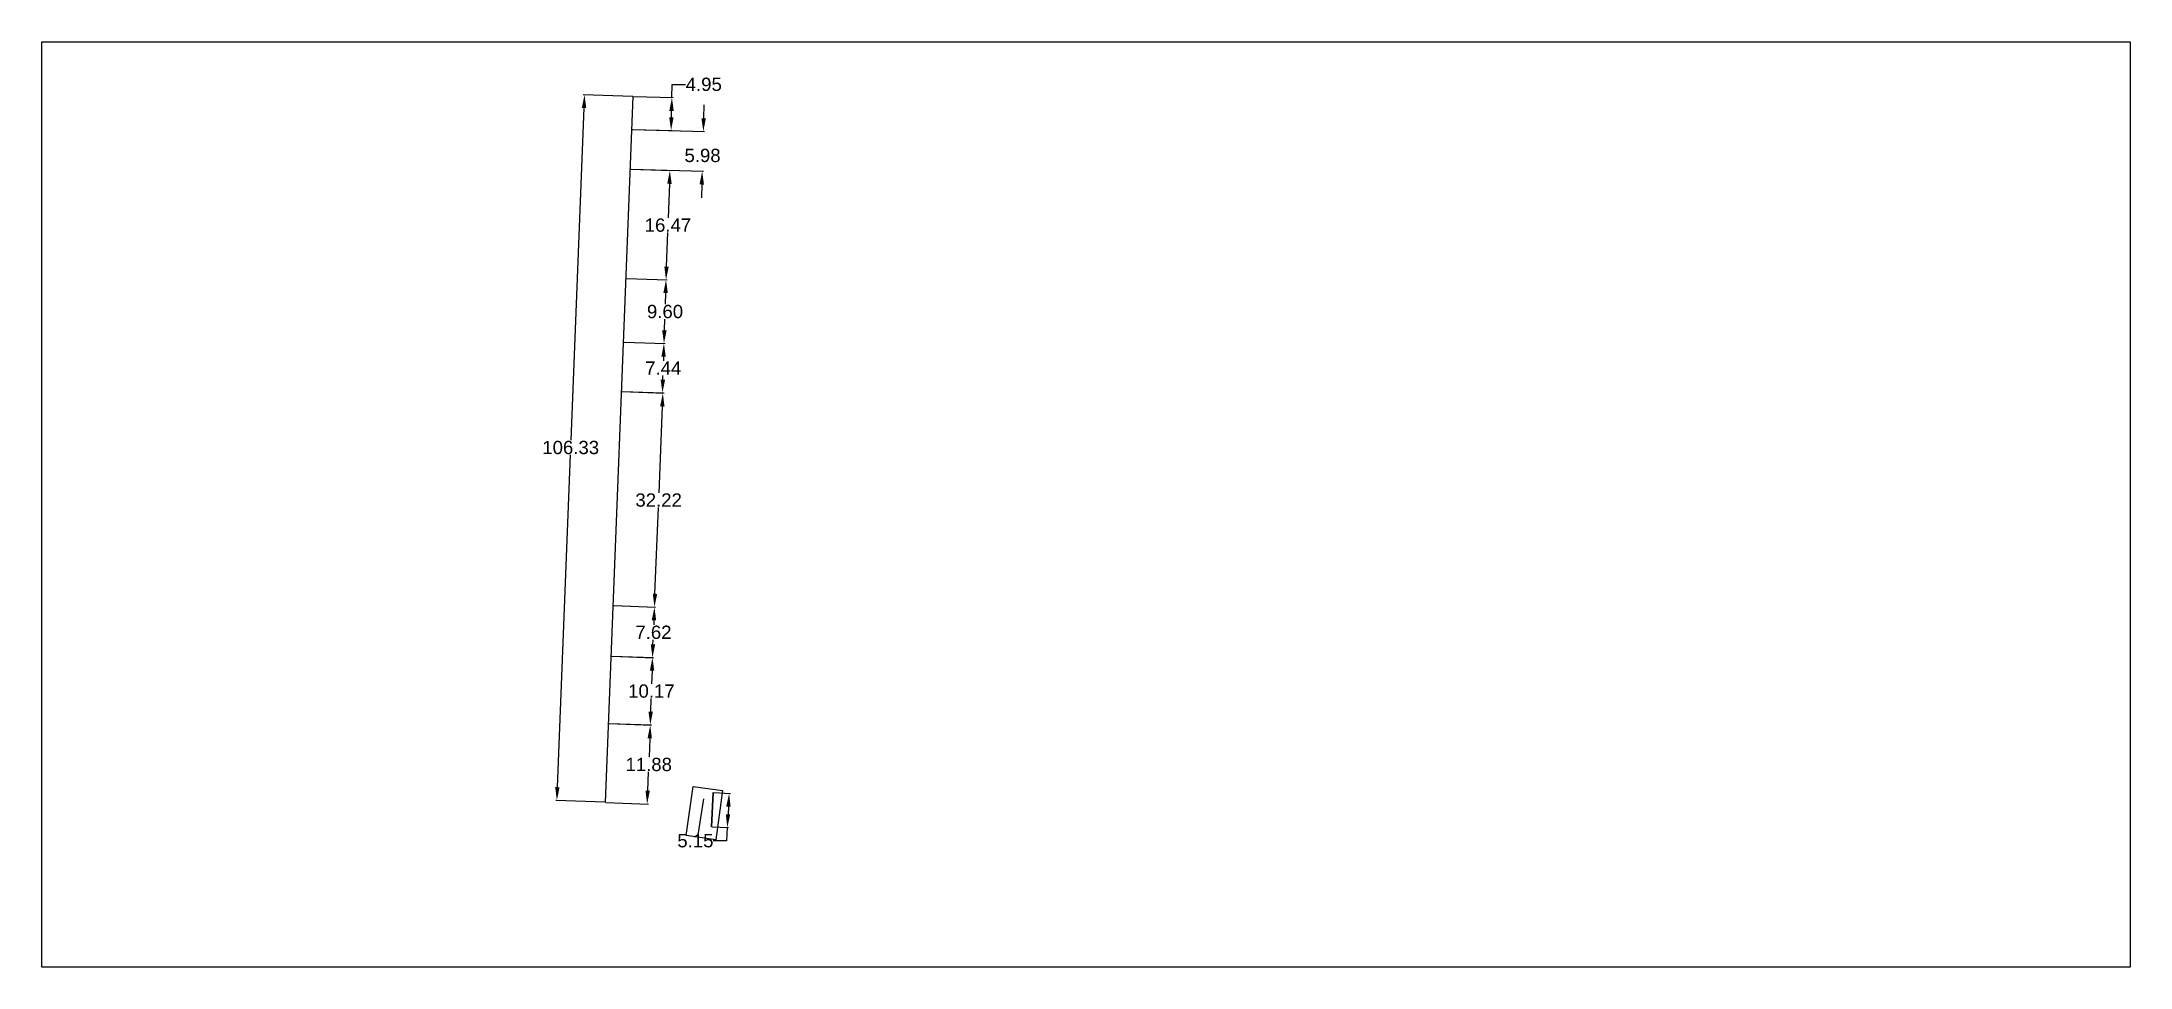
# Model space of a CAD drawing. Header units: inches. Extents: x 0 to 314, y 0 to 139.
import ezdxf

# ---------------------------------------------------------------- set-up
doc = ezdxf.new("R2010")
doc.units = ezdxf.units.IN
doc.header["$MEASUREMENT"] = 0
doc.styles.get("Standard").update_dxf_attribs({"font": 'arial.ttf'})
doc.dimstyles.get("Standard").update_dxf_attribs({"dimtxt": 2, "dimasz": 2, "dimexe": 0.18, "dimexo": 0.0625, "dimgap": 0.09, "dimtad": 0, "dimtih": 1, "dimtoh": 1, "dimzin": 0, "dimdsep": 46, "dimtxsty": 'Standard', "dimcen": 0.1, "dimclrd": 1, "dimclre": 1, "dimclrt": 1, "dimadec": 0, "dimazin": 0, "dimtfac": 1, "dimtofl": 0, "dimtmove": 0, "dimatfit": 3, "dimfxl": 1, "dimtfillclr": 1, "dimtolj": 1, "dimtzin": 0, "dimarcsym": 0})
picture_1 = doc.add_image_def('image1.png', size_in_pixel=(317, 529))
picture_2 = doc.add_image_def('image2.png', size_in_pixel=(1901, 843))

# ---------------------------------------------------------------- blocks, each defined once
blk = doc.blocks.new('*D2')
at = {"color": 1, "lineweight": -2, "transparency": 16777216}
for p, q in [((101.1, 26.3), (103.6, 26.17)), ((103.31, 24.18), (103.25, 23.03)), ((100.81, 21.16), (103.32, 21.02)), ((103.03, 19.04), (101.03, 19.04)), ((103.14, 21.03), (103.03, 19.04))]:
    blk.add_line(p, q, dxfattribs=at)
at = {"color": 1, "transparency": 16777216}
for points in [[(102.98, 24.2), (103.64, 24.16), (103.42, 26.18)], [(102.92, 23.05), (103.58, 23.01), (103.14, 21.03)]]:
    blk.add_solid(points, dxfattribs=at)
at = {"layer": 'Defpoints', "color": 0, "transparency": 16777216}
for p in [(101.03, 26.31), (100.75, 21.17), (103.14, 21.03)]:
    blk.add_point(p, dxfattribs=at)
at = {"color": 1, "transparency": 16777216, "insert": (98.34, 19.04), "char_height": 2, "attachment_point": 5}
blk.add_mtext('\\A1;5.15', dxfattribs=at)
blk = doc.blocks.new('*D3')
at = {"color": 1, "lineweight": -2, "transparency": 16777216}
for p, q in [((81.58, 129.37), (79.62, 79.35)), ((88.92, 131.08), (81.48, 131.37)), ((77.58, 27.11), (79.54, 77.13)), ((84.76, 24.83), (77.32, 25.12))]:
    blk.add_line(p, q, dxfattribs=at)
at = {"color": 1, "transparency": 16777216}
for points in [[(81.25, 129.38), (81.92, 129.35), (81.66, 131.37)], [(77.24, 27.13), (77.91, 27.1), (77.5, 25.11)]]:
    blk.add_solid(points, dxfattribs=at)
at = {"layer": 'Defpoints', "color": 0, "transparency": 16777216}
for p in [(81.66, 131.37), (88.99, 131.08), (84.83, 24.83)]:
    blk.add_point(p, dxfattribs=at)
at = {"color": 1, "transparency": 16777216, "insert": (79.58, 78.24), "char_height": 2, "attachment_point": 5}
blk.add_mtext('\\A1;106.33', dxfattribs=at)
blk = doc.blocks.new('*D4')
at = {"color": 1, "lineweight": -2, "transparency": 16777216}
for p, q in [((85.35, 36.69), (91.73, 36.44)), ((91.47, 34.45), (91.36, 31.63)), ((91.16, 26.58), (91.27, 29.4)), ((84.89, 24.82), (91.26, 24.57))]:
    blk.add_line(p, q, dxfattribs=at)
at = {"color": 1, "transparency": 16777216}
for points in [[(91.14, 34.46), (91.8, 34.44), (91.55, 36.45)], [(90.83, 26.59), (91.49, 26.57), (91.08, 24.58)]]:
    blk.add_solid(points, dxfattribs=at)
at = {"layer": 'Defpoints', "color": 0, "transparency": 16777216}
for p in [(85.29, 36.69), (91.55, 36.45), (84.83, 24.83)]:
    blk.add_point(p, dxfattribs=at)
at = {"color": 1, "transparency": 16777216, "insert": (91.32, 30.52), "char_height": 2, "attachment_point": 5}
blk.add_mtext('\\A1;11.88', dxfattribs=at)
blk = doc.blocks.new('*D5')
at = {"color": 1, "lineweight": -2, "transparency": 16777216}
for p, q in [((85.75, 46.85), (92.06, 46.64)), ((91.82, 44.65), (91.75, 42.68)), ((91.62, 38.49), (91.68, 40.46)), ((85.41, 36.69), (91.73, 36.48))]:
    blk.add_line(p, q, dxfattribs=at)
at = {"color": 1, "transparency": 16777216}
for points in [[(91.49, 44.66), (92.15, 44.64), (91.88, 46.65)], [(91.28, 38.5), (91.95, 38.48), (91.55, 36.49)]]:
    blk.add_solid(points, dxfattribs=at)
at = {"layer": 'Defpoints', "color": 0, "transparency": 16777216}
for p in [(85.69, 46.85), (91.88, 46.65), (85.35, 36.69)]:
    blk.add_point(p, dxfattribs=at)
at = {"color": 1, "transparency": 16777216, "insert": (91.72, 41.57), "char_height": 2, "attachment_point": 5}
blk.add_mtext('\\A1;10.17', dxfattribs=at)
blk = doc.blocks.new('*D6')
at = {"color": 1, "lineweight": -2, "transparency": 16777216}
for p, q in [((87.31, 86.67), (93.62, 86.42)), ((93.36, 84.43), (92.86, 71.44)), ((92.26, 56.23), (92.77, 69.21)), ((86.05, 54.47), (92.36, 54.22))]:
    blk.add_line(p, q, dxfattribs=at)
at = {"color": 1, "transparency": 16777216}
for points in [[(93.03, 84.44), (93.7, 84.41), (93.44, 86.43)], [(91.93, 56.24), (92.59, 56.21), (92.18, 54.23)]]:
    blk.add_solid(points, dxfattribs=at)
at = {"layer": 'Defpoints', "color": 0, "transparency": 16777216}
for p in [(87.25, 86.67), (93.44, 86.43), (85.99, 54.47)]:
    blk.add_point(p, dxfattribs=at)
at = {"color": 1, "transparency": 16777216, "insert": (92.81, 70.33), "char_height": 2, "attachment_point": 5}
blk.add_mtext('\\A1;32.22', dxfattribs=at)
blk = doc.blocks.new('*D7')
at = {"color": 1, "lineweight": -2, "transparency": 16777216}
for p, q in [((87.6, 94.1), (93.79, 93.91)), ((93.55, 91.92), (93.53, 91.29)), ((93.44, 88.48), (93.46, 89.11)), ((87.37, 86.66), (93.56, 86.47))]:
    blk.add_line(p, q, dxfattribs=at)
at = {"color": 1, "transparency": 16777216}
for points in [[(93.22, 91.93), (93.88, 91.91), (93.61, 93.92)], [(93.11, 88.49), (93.78, 88.47), (93.38, 86.48)]]:
    blk.add_solid(points, dxfattribs=at)
at = {"layer": 'Defpoints', "color": 0, "transparency": 16777216}
for p in [(87.54, 94.1), (93.61, 93.92), (87.31, 86.67)]:
    blk.add_point(p, dxfattribs=at)
at = {"color": 1, "transparency": 16777216, "insert": (93.5, 90.2), "char_height": 2, "attachment_point": 5}
blk.add_mtext('\\A1;7.44', dxfattribs=at)
blk = doc.blocks.new('*D8')
at = {"color": 1, "lineweight": -2, "transparency": 16777216}
for p, q in [((87.98, 103.7), (94.1, 103.5)), ((93.86, 101.51), (93.8, 99.82)), ((93.68, 95.91), (93.73, 97.59)), ((87.66, 94.1), (93.79, 93.9))]:
    blk.add_line(p, q, dxfattribs=at)
at = {"color": 1, "transparency": 16777216}
for points in [[(93.52, 101.52), (94.19, 101.5), (93.92, 103.51)], [(93.34, 95.92), (94.01, 95.89), (93.61, 93.91)]]:
    blk.add_solid(points, dxfattribs=at)
at = {"layer": 'Defpoints', "color": 0, "transparency": 16777216}
for p in [(87.91, 103.7), (93.92, 103.51), (87.6, 94.1)]:
    blk.add_point(p, dxfattribs=at)
at = {"color": 1, "transparency": 16777216, "insert": (93.77, 98.71), "char_height": 2, "attachment_point": 5}
blk.add_mtext('\\A1;9.60', dxfattribs=at)
blk = doc.blocks.new('*D9')
at = {"color": 1, "lineweight": -2, "transparency": 16777216}
for p, q in [((88.62, 120.16), (94.68, 119.94)), ((94.43, 117.95), (94.25, 112.83)), ((93.99, 105.49), (94.17, 110.61)), ((88.04, 103.7), (94.1, 103.48))]:
    blk.add_line(p, q, dxfattribs=at)
at = {"color": 1, "transparency": 16777216}
for points in [[(94.1, 117.96), (94.77, 117.94), (94.5, 119.95)], [(93.66, 105.5), (94.33, 105.48), (93.92, 103.49)]]:
    blk.add_solid(points, dxfattribs=at)
at = {"layer": 'Defpoints', "color": 0, "transparency": 16777216}
for p in [(88.56, 120.16), (94.5, 119.95), (87.98, 103.7)]:
    blk.add_point(p, dxfattribs=at)
at = {"color": 1, "transparency": 16777216, "insert": (94.21, 111.72), "char_height": 2, "attachment_point": 5}
blk.add_mtext('\\A1;16.47', dxfattribs=at)
blk = doc.blocks.new('*D10')
at = {"color": 1, "lineweight": -2, "transparency": 16777216}
for p, q in [((99.59, 127.82), (99.64, 129.82)), ((88.86, 126.13), (99.71, 125.82)), ((88.68, 120.15), (99.54, 119.84)), ((99.3, 117.85), (99.24, 115.85))]:
    blk.add_line(p, q, dxfattribs=at)
at = {"color": 1, "transparency": 16777216}
for points in [[(99.25, 127.83), (99.92, 127.81), (99.53, 125.82)], [(98.97, 117.86), (99.63, 117.84), (99.36, 119.85)]]:
    blk.add_solid(points, dxfattribs=at)
at = {"layer": 'Defpoints', "color": 0, "transparency": 16777216}
for p in [(88.79, 126.13), (99.53, 125.82), (88.62, 120.16)]:
    blk.add_point(p, dxfattribs=at)
at = {"color": 1, "transparency": 16777216, "insert": (99.42, 122.21), "char_height": 2, "attachment_point": 5}
blk.add_mtext('\\A1;5.98', dxfattribs=at)
blk = doc.blocks.new('*D11')
at = {"color": 1, "lineweight": -2, "transparency": 16777216}
for p, q in [((94.81, 130.93), (94.86, 132.92)), ((94.86, 132.92), (96.86, 132.92)), ((89.05, 131.08), (94.99, 130.92)), ((94.73, 127.97), (94.76, 128.93)), ((88.92, 126.13), (94.86, 125.97))]:
    blk.add_line(p, q, dxfattribs=at)
at = {"color": 1, "transparency": 16777216}
for points in [[(94.42, 128.93), (95.09, 128.92), (94.81, 130.93)], [(94.4, 127.98), (95.06, 127.97), (94.68, 125.98)]]:
    blk.add_solid(points, dxfattribs=at)
at = {"layer": 'Defpoints', "color": 0, "transparency": 16777216}
for p in [(88.99, 131.08), (94.81, 130.93), (88.86, 126.13)]:
    blk.add_point(p, dxfattribs=at)
at = {"color": 1, "transparency": 16777216, "insert": (99.6, 132.92), "char_height": 2, "attachment_point": 5}
blk.add_mtext('\\A1;4.95', dxfattribs=at)
blk = doc.blocks.new('*D12')
at = {"color": 1, "lineweight": -2, "transparency": 16777216}
for p, q in [((86.11, 54.47), (92.36, 54.22)), ((92.1, 52.23), (92.08, 51.53)), ((91.96, 48.61), (91.99, 49.31)), ((85.81, 46.85), (92.06, 46.6))]:
    blk.add_line(p, q, dxfattribs=at)
at = {"color": 1, "transparency": 16777216}
for points in [[(91.77, 52.24), (92.44, 52.22), (92.18, 54.23)], [(91.63, 48.62), (92.29, 48.6), (91.88, 46.61)]]:
    blk.add_solid(points, dxfattribs=at)
at = {"layer": 'Defpoints', "color": 0, "transparency": 16777216}
for p in [(86.05, 54.47), (92.18, 54.23), (85.75, 46.85)]:
    blk.add_point(p, dxfattribs=at)
at = {"color": 1, "transparency": 16777216, "insert": (92.03, 50.42), "char_height": 2, "attachment_point": 5}
blk.add_mtext('\\A1;7.62', dxfattribs=at)

msp = doc.modelspace()

# ---------------------------------------------------------------- linework, layer by layer
for p, q in [((84.825, 24.827), (88.986, 131.079)), ((98.738, 19.932), (99.591, 25.366)), ((98.738, 19.932), (99.591, 25.366)), ((101.034, 26.308), (100.752, 21.165)), ((100.752, 21.165), (101.034, 26.308))]:
    msp.add_line(p, q)

# ---------------------------------------------------------------- dimensions: what is measured, and where the dimension line sits
for p1, p2, distance, picture, middle in [((88.855, 126.13), (88.986, 131.079), -5.825, '*D11', (99.597, 132.924)), ((84.825, 24.827), (88.986, 131.079), 7.331, '*D3', (79.58, 78.24)), ((87.977, 103.699), (88.559, 120.158), -5.95, '*D9', (94.214, 111.718)), ((87.601, 94.103), (87.914, 103.701), -6.012, '*D8', (93.767, 98.706)), ((87.309, 86.665), (87.538, 94.105), -6.075, '*D7', (93.496, 90.198)), ((85.986, 54.471), (87.247, 86.668), -6.2, '*D6', (92.812, 70.327)), ((85.75, 46.851), (86.048, 54.468), -6.138, '*D12', (92.032, 50.419)), ((85.352, 36.693), (85.688, 46.853), -6.2, '*D5', (91.717, 41.568)), ((84.825, 24.827), (85.29, 36.695), -6.263, '*D4', (91.315, 30.516)), ((101.034, 26.308), (100.752, 21.165), 2.391, '*D2', (98.335, 19.037))]:
    dim = msp.add_aligned_dim(p1=p1, p2=p2, distance=distance, dimstyle='Standard')
    dim.commit()
    dim.dimension.update_dxf_attribs({"geometry": picture, "text_midpoint": middle})
dim = msp.add_linear_dim(base=(99.528, 125.824), p1=(88.621, 120.156), p2=(88.793, 126.132), angle=88.3562, dimstyle='Standard')
dim.commit()
dim.dimension.update_dxf_attribs({"geometry": '*D10', "text_midpoint": (99.424, 122.21), "dimtype": 161})

# ---------------------------------------------------------------- pictures from other files: only their frames are drawn
image = msp.add_image(picture_2, insert=(0, 0), size_in_units=(314.216, 139.339), rotation=0)
image.dxf.flags = 7
image = msp.add_image(picture_1, insert=(96.957, 19.825), size_in_units=(4.485, 7.484), rotation=-7.93268)
image.dxf.flags = 7

doc.saveas('drawing.dxf')
